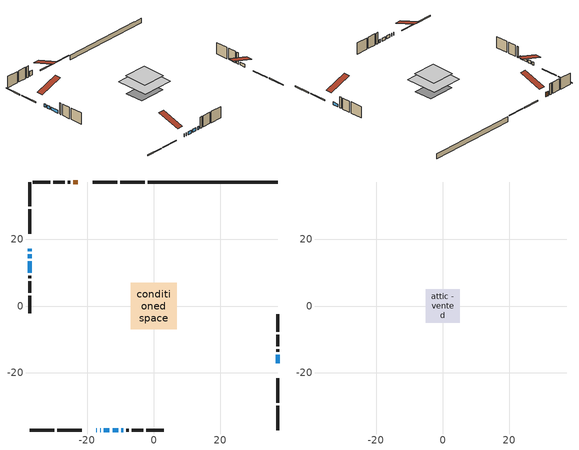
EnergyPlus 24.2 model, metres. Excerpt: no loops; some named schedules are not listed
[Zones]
conditioned space
 floor outside (Floor1 construction): -1.58,-1.58 -1.58,1.58 1.58,1.58 1.58,-1.58 z0.61
 floor adiabatic (AdiabaticFloorConstruction): -6.96,-6.96 -6.96,6.96 6.96,6.96 6.96,-6.96 z3.05
 floor foundation (Slab1 construction): -5.79,-3.96 -5.79,3.96 5.79,3.96 5.79,-3.96 z-1.52
 wall outside (RimJoist1 construction): -2.77,37.18 -10.08,37.18 / -37.18,-37.18 -29.86,-37.18 / -37.18,37.18 -37.18,29.86 / 37.18,-37.18 37.18,-29.86 z0.61:0.91
 wall outside (RimJoist2 construction): -11.01,37.18 -18.32,37.18 / -28.93,-37.18 -21.62,-37.18 / -37.18,28.93 -37.18,21.62 / 37.18,-28.93 37.18,-21.62 z0.61:0.91
 wall outside (AdiabaticWallConstruction 1): -22.77,37.18 -24.12,37.18 z0.61:2.64
 wall outside (AdiabaticWallConstruction): -37.18,17.17 -37.18,16.38 / -17.17,-37.18 -17.02,-37.18 / -16.1,-37.18 -15.94,-37.18 / -37.18,15.45 -37.18,14.34 / 37.18,-17.17 37.18,-14.63 / -15.01,-37.18 -13.29,-37.18 / -37.18,13.41 -37.18,9.95 / -12.37,-37.18 -10.71,-37.18 / -9.79,-37.18 -9.15,-37.18 z0.61:1.83
 wall outside (Wall1 construction): -25.05,37.18 -25.74,37.18 / -8.22,-37.18 -7.53,-37.18 / -37.18,9.02 -37.18,8.33 / 37.18,-13.7 37.18,-13.01 z0.61:5.49
 wall outside (Wall2 construction): -26.67,37.18 -30.12,37.18 / -6.6,-37.18 -3.15,-37.18 / -37.18,7.4 -37.18,3.94 / 37.18,-12.08 37.18,-8.63 z0.61:5.49
 wall outside (Wall3 construction): -31.05,37.18 -36.25,37.18 / -2.22,-37.18 2.98,-37.18 / -37.18,3.02 -37.18,-2.18 / 37.18,-7.7 37.18,-2.5 z0.61:5.49
 wall foundation (FoundationWall1 construction): -1.84,37.18,-1.52 -1.84,37.18,0.61 33.28,37.18,0.61 33.28,37.18,0.51 37.18,37.18,0.51 37.18,37.18,-1.52
 window (WindowConstruction 5): -37.18,17.17 -37.18,16.38 z0.61:1.83
 window (WindowConstruction 7): -17.17,-37.18 -17.02,-37.18 z0.61:1.83
 window (WindowConstruction 8): -16.1,-37.18 -15.94,-37.18 z0.61:1.83
 window (WindowConstruction 6): -37.18,15.45 -37.18,14.34 z0.61:1.83
 window (WindowConstruction): 37.18,-17.17 37.18,-14.63 z0.61:1.83
 window (WindowConstruction 1): -15.01,-37.18 -13.29,-37.18 z0.61:1.83
 window (WindowConstruction 2): -37.18,13.41 -37.18,9.95 z0.61:1.83
 window (WindowConstruction 3): -12.37,-37.18 -10.71,-37.18 z0.61:1.83
 window (WindowConstruction 4): -9.78,-37.18 -9.15,-37.18 z0.61:1.83
 door (Door): -22.77,37.18 -24.12,37.18 z0.61:2.64
 ceiling adiabatic (AdiabaticFloorConstruction): 6.96,-6.96 6.96,6.96 -6.96,6.96 -6.96,-6.96 z3.05
attic - vented
 floor to conditioned space (Floor2 construction Reversed): -5.05,-5.05 -5.05,5.05 5.05,5.05 5.05,-5.05 z5.49
 roof outside (Roof1 construction): -21.84,37.18,5.49 -21.84,27.35,8.76 -19.25,27.35,8.76 -19.25,37.18,5.49; -18.1,-37.18,5.49 -18.1,-27.35,8.76 -20.69,-27.35,8.76 -20.69,-37.18,5.49; -37.18,18.1,5.49 -27.35,18.1,8.76 -27.35,20.69,8.76 -37.18,20.69,5.49; 37.18,-18.1,5.49 27.35,-18.1,8.76 27.35,-20.69,8.76 37.18,-20.69,5.49
[Building]
Building 1: Terrain=Suburbs
[Site:Location]
Toronto City Centre_ON: Latitude {deg}=43.63; Longitude {deg}=-79.39; Time Zone {hr}=-5; Elevation {m}=77; Keep Site Location Information=Yes
[Site:GroundTemperature:Shallow]
5.01852, 3.26908, 3.12898, 3.95918, 7.29196, 10.6092, 13.4851, 15.3069, 15.4617, 13.9799, 11.1774, 7.9619
[Site:WaterMainsTemperature]
Calculation Method=Schedule; Temperature Schedule=mains temperature schedule
[Material] Roughness=Rough; Thermal Absorptance=0.9
Name | Thickness {m} | Conductivity {W/m-K} | Density {kg/m3} | Specific Heat {J/kg-K} | Solar Absorptance | Visible Absorptance
asphalt or fiberglass shingles | 0.00635 | 0.162714 | 1121.4 | 1465.45 | 0.4 | 0.4
ceiling loosefill ins | 0.169333 | 0.0480833 | 16.02 | 1046.75 | 0.7 | 0.7
ceiling stud and cavity | 0.1397 | 0.108532 | 65.682 | 1177.47 | 0.7 | 0.7
concrete 4.0 in. | 0.1016 | 1.803125 | 2242.8 | 837.4 | 0.7 | 0.7
concrete 8.0 in. | 0.2032 | 1.803125 | 2242.8 | 837.4 | 0.7 | 0.7
door material | 0.04445 | 0.053851 | 512.64 | 1214.23 | 0.7 | 0.7
exterior vertical ins | 0.0457286 | 0.029427 | 32.04 | 1214.23 | 0.7 | 0.7
floor covering | 0.0127 | 0.0433444 | 54.468 | 1339.84 | 0.6 | 0.6
floor rigid ins; rim joist rigid ins | 0.051816 | 0.029427 | 32.04 | 1214.23 | 0.7 | 0.7
floor rigid ins 1; wall rigid ins | 0.512978 | 0.029427 | 32.04 | 1214.23 | 0.7 | 0.7
floor stud and cavity | 0.1397 | 0.0884282 | 92.3553 | 1139.71 | 0.7 | 0.7
floor stud and cavity 1 | 0.1397 | 1.75129 | 37.0049 | 1207.88 | 0.7 | 0.7
furniture material conditioned space 1 | 0.1524 | 0.115458 | 640.8 | 1214.23 | 0.6 | 0.6
gypsum board | 0.0127 | 0.160291 | 801 | 837.4 | 0.6 | 0.6
gypsum board 1 | 0.0127 | 0.160291 | 801 | 837.4 | 0.7 | 0.7
osb sheathing 0.5 in. | 0.0127 | 0.115458 | 512.64 | 1214.23 | 0.7 | 0.7
osb sheathing 0.75 in. | 0.01905 | 0.115458 | 512.64 | 1214.23 | 0.7 | 0.7
osb sheathing 2.0 in. | 0.0508 | 0.115458 | 512.64 | 1214.23 | 0.7 | 0.7
rim joist stud and cavity | 0.0508 | 0.0451784 | 125.044 | 1163.47 | 0.6 | 0.6
rim joist stud and cavity 1 | 0.0508 | 0.0402607 | 125.044 | 1163.47 | 0.6 | 0.6
wall stud and cavity | 0.1397 | 0.0826441 | 139.0536 | 1170.24 | 0.7 | 0.7
wall stud and cavity 1 | 0.1397 | 0.0812893 | 139.0536 | 1170.24 | 0.7 | 0.7
wall stud and cavity 2 | 0.1397 | 0.0809575 | 139.0536 | 1170.24 | 0.7 | 0.7
wall stud and cavity 3 | 0.0889 | 0.380278 | 52.3479 | 1209.89 | 0.7 | 0.7
wall stud and cavity 4 | 0.0889 | 0.391764 | 83.0341 | 1211.67 | 0.7 | 0.7
wood siding | 0.0254 | 0.102417 | 544.68 | 1172.36 | 0.4 | 0.4
wood siding 1; wood siding 2; wood siding 3 | 0.0254 | 0.102417 | 544.68 | 1172.36 | 0.7 | 0.7
[WindowMaterial:SimpleGlazingSystem]
Name | U-Factor {W/m2-K} | Solar Heat Gain Coefficient
WindowMaterial | 2.21896 | 0.58
WindowMaterial 1 | 2.31322 | 0.54
WindowMaterial 2 | 2.04351 | 0.66
WindowMaterial 3 | 2.2042 | 0.58
WindowMaterial 4 | 2.37511 | 0.51
WindowMaterial 5 | 6.76988 | 0.73
WindowMaterial 6 | 6.617709 | 0.78
WindowMaterial 7 | 3.15867 | 0.26
WindowMaterial 8 | 3.165485 | 0.27
[Construction]
AdiabaticFloorConstruction: floor stud and cavity 1, floor rigid ins 1, osb sheathing 0.75 in., floor covering
AdiabaticWallConstruction: wood siding 2, wall rigid ins, wall stud and cavity 3, gypsum board
AdiabaticWallConstruction 1: wood siding 3, wall rigid ins, wall stud and cavity 3, gypsum board
Door: door material
Floor1 construction: floor stud and cavity, floor rigid ins, osb sheathing 0.75 in., floor covering
Floor2 construction Reversed: gypsum board, ceiling stud and cavity, ceiling loosefill ins
FoundationWall1 construction: concrete 8.0 in., gypsum board 1
furniture construction conditioned space 1: furniture material conditioned space 1
PartitionWallConstruction: gypsum board, wall stud and cavity 4, gypsum board
RimJoist1 construction: wood siding 1, osb sheathing 2.0 in., rim joist stud and cavity
RimJoist2 construction: wood siding 1, rim joist rigid ins, osb sheathing 2.0 in., rim joist stud and cavity 1
Roof1 construction: asphalt or fiberglass shingles
Slab1 construction: concrete 4.0 in.
Wall1 construction: wood siding, osb sheathing 0.5 in., wall stud and cavity, gypsum board
Wall2 construction: wood siding, osb sheathing 0.5 in., wall stud and cavity 1, gypsum board
Wall3 construction: wood siding, osb sheathing 0.5 in., wall stud and cavity 2, gypsum board
WindowConstruction: WindowMaterial
WindowConstruction 1: WindowMaterial 1
WindowConstruction 2: WindowMaterial 2
WindowConstruction 3: WindowMaterial 3
WindowConstruction 4: WindowMaterial 4
WindowConstruction 5: WindowMaterial 5
WindowConstruction 6: WindowMaterial 6
WindowConstruction 7: WindowMaterial 7
WindowConstruction 8: WindowMaterial 8
[Zone] Multiplier=1; Part of Total Floor Area=Yes
Name | Volume {m3}
attic - vented | 54.15
conditioned space | 712.7
[Space]
Name | Zone | Volume {m3}
attic - vented 1 | attic - vented | 54.15
conditioned space 1 | conditioned space | 712.7
[ZoneInfiltration:EffectiveLeakageArea]
infil attic - vented 1: Zone or Space=attic - vented 1; Schedule=Always On Discrete; Effective Air Leakage Area {cm2}=4287.16; Stack Coefficient=0.000227814; Wind Coefficient=1.01979e-05
[ZoneMixing]
whole house fan mix: Zone or Space=attic - vented; Schedule=Always On Continuous; Design Flow Rate Calculation Method=Flow/Zone; Design Flow Rate {m3/s}=0; Source Zone or Space=conditioned space
[SurfaceProperty:ExposedFoundationPerimeter]
Slab1: Exposed Perimeter Calculation Method=TotalExposedPerimeter; Total Exposed Perimeter {m}=39.014
[InternalMass] Zone or ZoneList=conditioned space; Space or SpaceList=conditioned space 1
Name | Construction | Surface Area {m2}
furniture mass conditioned space 1 | furniture construction conditioned space 1 | 118.164
partition wall mass | PartitionWallConstruction | 295.41
[Lights]
interior lighting: Zone or ZoneList or Space or SpaceList=conditioned space 1; Schedule=interior lighting schedule; Design Level Calculation Method=LightingLevel; Lighting Level {W}=343.2; Return Air Fraction=0; Fraction Radiant=0.6; Fraction Visible=0.2; Fraction Replaceable=1
[People]
occupants: Zone or ZoneList or Space or SpaceList=conditioned space 1; Number of People Schedule=occupants schedule; Number of People Calculation Method=People; Number of People=3; Fraction Radiant=0.314171; Sensible Heat Fraction=0.56303; Activity Level Schedule=occupants activity schedule; Carbon Dioxide Generation Rate {m3/s-W}=0; Enable ASHRAE 55 Comfort Warnings=No; Mean Radiant Temperature Calculation Type=EnclosureAveraged
[ElectricEquipment] Zone or ZoneList or Space or SpaceList=conditioned space 1; Design Level Calculation Method=EquipmentLevel
Name | Schedule | Design Level {W} | Fraction Latent | Fraction Radiant | Fraction Lost
clothes dryer | clothes dryer schedule | 140.772 | 0.015 | 0.081 | 0.85
clothes washer | clothes washer schedule | 32.1985 | 0.03 | 0.162 | 0.7
cooking range | cooking range schedule | 215.147 | 0.08 | 0.432 | 0.2
dishwasher | dishwasher schedule | 66.8632 | 0.3 | 0.18 | 0.4
fridge | fridge schedule | 72.9452 | 0 | 0.6 | 0
mech vent bath fan 0 | mech vent bath fan 0 schedule | 50.2 | 0 | 0 | 1
mech vent house fan | mech vent house fan schedule | 0 | 0 | 0 | 1
mech vent house fan cfis | mech vent house fan cfis schedule | 0 | 0 | 0 | 0
mech vent range fan 0 | mech vent range fan 0 schedule | 57 | 0 | 0 | 1
misc plug loads | misc plug loads schedule | 494.7 | 0.045 | 0.513 | 0.1
whole house fan | Always On Discrete | 0 | 0 | 0 | 1
[OtherEquipment] Zone or ZoneList or Space or SpaceList=conditioned space 1; Design Level Calculation Method=EquipmentLevel
Name | Fuel Type | Schedule | Design Level {W} | Fraction Latent | Fraction Radiant | Fraction Lost
clothes dryer 1 | Electricity | clothes dryer schedule | 0 | 0.015 | 0.081 | 0.85
cooking range 1 | Electricity | cooking range schedule | 0 | 0.08 | 0.432 | 0.2
general water use latent | None | general water use schedule | 62.594 | 1 | 0 | 0
general water use sensible | None | general water use schedule | -61.6891 | 0 | 0.6 | 0
mech vent house fan latent load | None | Always On Discrete | 0 | 1 | 0 | 0
mech vent house fan sensible load | None | Always On Discrete | 0 | 0 | 0 | 0
water heater energy adjustment1 | NaturalGas | Always On Discrete | 0.01 | 0 | 0 | 1
[ZoneInfiltration:DesignFlowRate] Zone or ZoneList or Space or SpaceList=conditioned space 1; Schedule=Always On Discrete; Design Flow Rate Calculation Method=Flow/Zone; Design Flow Rate {m3/s}=0
infil flow; natural vent flow; whole house fan flow
[AvailabilityManager:Scheduled]
central ac and furnace airloop Availability Manager: Schedule=Always On Discrete
[Foundation:Kiva]
Foundation Kiva 1: Initial Indoor Air Temperature {C}=18; Wall Height Above Grade {m}=0.609996; Wall Depth Below Slab {m}=0.2032; Custom Block Material Name 1=exterior vertical ins; Custom Block Depth 1 {m}=2.13; Custom Block X Position 1 {m}=0.2159; Custom Block Z Position 1 {m}=0
[Foundation:Kiva:Settings]
Soil Conductivity {W/m-K}=0.849921; Soil Density {kg/m3}=1842.3; Soil Specific Heat {J/kg-K}=418.7; Ground Solar Absorptivity=0.9; Ground Thermal Absorptivity=0.9; Ground Surface Roughness {m}=0.03; Far-Field Width {m}=40; Deep-Ground Boundary Condition=ZeroFlux; Deep-Ground Depth {m}=40; Minimum Cell Dimension {m}=0.2; Maximum Cell Growth Coefficient=3; Simulation Timestep=Timestep
[Exterior:Lights]
exterior lighting: Schedule=exterior lighting schedule; Design Level {W}=75.6
[EnergyManagementSystem:GlobalVariable]
central_ac_and_furnace_airloop_Fan_RTF
infil_program_Qfan
infil_program_Qinf
natural_vent_program_Qnv
natural_vent_program_Qwhf
[EnergyManagementSystem:Sensor]
Name | Output:Variable or Output:Meter Index Key | Output:Variable or Output:Meter
airflow_gain | infil flow | Infiltration Sensible Heat Gain Energy
airflow_gain_1 | natural vent flow | Infiltration Sensible Heat Gain Energy
airflow_gain_2 | whole house fan flow | Infiltration Sensible Heat Gain Energy
airflow_loss | infil flow | Infiltration Sensible Heat Loss Energy
airflow_loss_1 | natural vent flow | Infiltration Sensible Heat Loss Energy
airflow_loss_2 | whole house fan flow | Infiltration Sensible Heat Loss Energy
clg_load_cond |  | Cooling:EnergyTransfer:Zone:CONDITIONED SPACE
clg_sp_s; clg_sp_s_1 | cooling setpoint | Schedule Value
clothes_dryer_exhaust_0_sch_s | clothes dryer exhaust 0 schedule | Schedule Value
cool_season | cooling season schedule | Schedule Value
htg_load_cond |  | Heating:EnergyTransfer:Zone:CONDITIONED SPACE
htg_sp_s; htg_sp_s_1 | heating setpoint | Schedule Value
ig_ee_conv | clothes dryer | Electric Equipment Convective Heating Energy
ig_ee_conv_2 | cooking range | Electric Equipment Convective Heating Energy
ig_ee_conv_4 | fridge | Electric Equipment Convective Heating Energy
ig_ee_conv_5 | misc plug loads | Electric Equipment Convective Heating Energy
ig_ee_conv_6 | whole house fan | Electric Equipment Convective Heating Energy
ig_ee_rad | clothes dryer | Electric Equipment Radiant Heating Energy
ig_ee_rad_2 | cooking range | Electric Equipment Radiant Heating Energy
ig_ee_rad_4 | fridge | Electric Equipment Radiant Heating Energy
ig_ee_rad_5 | misc plug loads | Electric Equipment Radiant Heating Energy
ig_ee_rad_6 | whole house fan | Electric Equipment Radiant Heating Energy
ig_lgt_conv | interior lighting | Lights Convective Heating Energy
ig_lgt_rad | interior lighting | Lights Radiant Heating Energy
ig_lgt_vis | interior lighting | Lights Visible Radiation Heating Energy
ig_oe_conv | clothes dryer 1 | Other Equipment Convective Heating Energy
ig_oe_conv_1 | cooking range 1 | Other Equipment Convective Heating Energy
ig_oe_conv_2 | general water use latent | Other Equipment Convective Heating Energy
ig_oe_conv_3 | general water use sensible | Other Equipment Convective Heating Energy
ig_oe_conv_4 | water heater energy adjustment1 | Other Equipment Convective Heating Energy
ig_oe_rad | clothes dryer 1 | Other Equipment Radiant Heating Energy
ig_oe_rad_1 | cooking range 1 | Other Equipment Radiant Heating Energy
ig_oe_rad_2 | general water use latent | Other Equipment Radiant Heating Energy
ig_oe_rad_3 | general water use sensible | Other Equipment Radiant Heating Energy
ig_oe_rad_4 | water heater energy adjustment1 | Other Equipment Radiant Heating Energy
ig_ppl_conv | occupants | People Convective Heating Energy
ig_ppl_rad | occupants | People Radiant Heating Energy
im_conv | furniture mass conditioned space 1 | Surface Inside Face Convection Heat Gain Energy
im_conv_1 | partition wall mass | Surface Inside Face Convection Heat Gain Energy
im_ig | furniture mass conditioned space 1 | Surface Inside Face Internal Gains Radiation Heat Gain Energy
im_ig_1 | partition wall mass | Surface Inside Face Internal Gains Radiation Heat Gain Energy
im_lgt | furniture mass conditioned space 1 | Surface Inside Face Lights Radiation Heat Gain Energy
im_lgt_1 | partition wall mass | Surface Inside Face Lights Radiation Heat Gain Energy
im_sol | furniture mass conditioned space 1 | Surface Inside Face Solar Radiation Heat Gain Energy
im_sol_1 | partition wall mass | Surface Inside Face Solar Radiation Heat Gain Energy
im_surf | furniture mass conditioned space 1 | Surface Inside Face Net Surface Thermal Radiation Heat Gain Energy
im_surf_1 | partition wall mass | Surface Inside Face Net Surface Thermal Radiation Heat Gain Energy
mech_vent_bath_fan_0_sch_s | mech vent bath fan 0 schedule | Schedule Value
mech_vent_range_fan_0_sch_s | mech vent range fan 0 schedule | Schedule Value
mv_conv | mech vent bath fan 0 | Electric Equipment Convective Heating Energy
mv_conv_1 | mech vent house fan | Electric Equipment Convective Heating Energy
mv_conv_2 | mech vent house fan cfis | Electric Equipment Convective Heating Energy
mv_conv_3 | mech vent range fan 0 | Electric Equipment Convective Heating Energy
mv_conv_4 | mech vent house fan latent load | Other Equipment Convective Heating Energy
mv_conv_5 | mech vent house fan sensible load | Other Equipment Convective Heating Energy
mv_rad | mech vent bath fan 0 | Electric Equipment Radiant Heating Energy
mv_rad_1 | mech vent house fan | Electric Equipment Radiant Heating Energy
mv_rad_2 | mech vent house fan cfis | Electric Equipment Radiant Heating Energy
mv_rad_3 | mech vent range fan 0 | Electric Equipment Radiant Heating Energy
mv_rad_4 | mech vent house fan latent load | Other Equipment Radiant Heating Energy
mv_rad_5 | mech vent house fan sensible load | Other Equipment Radiant Heating Energy
natural_vent_s | natural vent schedule | Schedule Value
out_pb_s |  | Site Outdoor Air Barometric Pressure
out_wt_s |  | Site Outdoor Air Humidity Ratio
site_vw_s |  | Site Wind Speed
ss_back_out | Window1 | Surface Window Shortwave from Zone Back Out Window Heat Transfer Rate
ss_back_out_1 | Window10 | Surface Window Shortwave from Zone Back Out Window Heat Transfer Rate
ss_back_out_2 | Window11 | Surface Window Shortwave from Zone Back Out Window Heat Transfer Rate
ss_back_out_3 | Window2 | Surface Window Shortwave from Zone Back Out Window Heat Transfer Rate
ss_back_out_4 | Window4 | Surface Window Shortwave from Zone Back Out Window Heat Transfer Rate
ss_back_out_5 | Window5 | Surface Window Shortwave from Zone Back Out Window Heat Transfer Rate
ss_back_out_6 | Window7 | Surface Window Shortwave from Zone Back Out Window Heat Transfer Rate
ss_back_out_7 | Window8 | Surface Window Shortwave from Zone Back Out Window Heat Transfer Rate
ss_back_out_8 | Window9 | Surface Window Shortwave from Zone Back Out Window Heat Transfer Rate
ss_conv | Door1 | Surface Inside Face Convection Heat Gain Energy
ss_conv_1 | Window1 | Surface Inside Face Convection Heat Gain Energy
ss_conv_2 | Window10 | Surface Inside Face Convection Heat Gain Energy
ss_conv_3 | Window11 | Surface Inside Face Convection Heat Gain Energy
ss_conv_4 | Window2 | Surface Inside Face Convection Heat Gain Energy
ss_conv_5 | Window4 | Surface Inside Face Convection Heat Gain Energy
ss_conv_6 | Window5 | Surface Inside Face Convection Heat Gain Energy
ss_conv_7 | Window7 | Surface Inside Face Convection Heat Gain Energy
ss_conv_8 | Window8 | Surface Inside Face Convection Heat Gain Energy
ss_conv_9 | Window9 | Surface Inside Face Convection Heat Gain Energy
ss_ig | Door1 | Surface Inside Face Internal Gains Radiation Heat Gain Energy
ss_ig_1 | Window1 | Surface Inside Face Internal Gains Radiation Heat Gain Energy
ss_ig_2 | Window10 | Surface Inside Face Internal Gains Radiation Heat Gain Energy
ss_ig_3 | Window11 | Surface Inside Face Internal Gains Radiation Heat Gain Energy
ss_ig_4 | Window2 | Surface Inside Face Internal Gains Radiation Heat Gain Energy
ss_ig_5 | Window4 | Surface Inside Face Internal Gains Radiation Heat Gain Energy
ss_ig_6 | Window5 | Surface Inside Face Internal Gains Radiation Heat Gain Energy
ss_ig_7 | Window7 | Surface Inside Face Internal Gains Radiation Heat Gain Energy
ss_ig_8 | Window8 | Surface Inside Face Internal Gains Radiation Heat Gain Energy
ss_ig_9 | Window9 | Surface Inside Face Internal Gains Radiation Heat Gain Energy
ss_lgt | Door1 | Surface Inside Face Lights Radiation Heat Gain Energy
ss_sol | Door1 | Surface Inside Face Solar Radiation Heat Gain Energy
ss_surf | Door1 | Surface Inside Face Net Surface Thermal Radiation Heat Gain Energy
ss_surf_1 | Window1 | Surface Inside Face Net Surface Thermal Radiation Heat Gain Energy
ss_surf_2 | Window10 | Surface Inside Face Net Surface Thermal Radiation Heat Gain Energy
ss_surf_3 | Window11 | Surface Inside Face Net Surface Thermal Radiation Heat Gain Energy
ss_surf_4 | Window2 | Surface Inside Face Net Surface Thermal Radiation Heat Gain Energy
ss_surf_5 | Window4 | Surface Inside Face Net Surface Thermal Radiation Heat Gain Energy
ss_surf_6 | Window5 | Surface Inside Face Net Surface Thermal Radiation Heat Gain Energy
ss_surf_7 | Window7 | Surface Inside Face Net Surface Thermal Radiation Heat Gain Energy
ss_surf_8 | Window8 | Surface Inside Face Net Surface Thermal Radiation Heat Gain Energy
ss_surf_9 | Window9 | Surface Inside Face Net Surface Thermal Radiation Heat Gain Energy
ss_trans_in | Window1 | Surface Window Transmitted Solar Radiation Rate
ss_trans_in_1 | Window10 | Surface Window Transmitted Solar Radiation Rate
ss_trans_in_2 | Window11 | Surface Window Transmitted Solar Radiation Rate
ss_trans_in_3 | Window2 | Surface Window Transmitted Solar Radiation Rate
ss_trans_in_4 | Window4 | Surface Window Transmitted Solar Radiation Rate
ss_trans_in_5 | Window5 | Surface Window Transmitted Solar Radiation Rate
ss_trans_in_6 | Window7 | Surface Window Transmitted Solar Radiation Rate
ss_trans_in_7 | Window8 | Surface Window Transmitted Solar Radiation Rate
ss_trans_in_8 | Window9 | Surface Window Transmitted Solar Radiation Rate
ss_trans_out | Window1 | Surface Inside Face Initial Transmitted Diffuse Transmitted Out Window Solar Radiation Rate
ss_trans_out_1 | Window10 | Surface Inside Face Initial Transmitted Diffuse Transmitted Out Window Solar Radiation Rate
ss_trans_out_2 | Window11 | Surface Inside Face Initial Transmitted Diffuse Transmitted Out Window Solar Radiation Rate
ss_trans_out_3 | Window2 | Surface Inside Face Initial Transmitted Diffuse Transmitted Out Window Solar Radiation Rate
ss_trans_out_4 | Window4 | Surface Inside Face Initial Transmitted Diffuse Transmitted Out Window Solar Radiation Rate
ss_trans_out_5 | Window5 | Surface Inside Face Initial Transmitted Diffuse Transmitted Out Window Solar Radiation Rate
ss_trans_out_6 | Window7 | Surface Inside Face Initial Transmitted Diffuse Transmitted Out Window Solar Radiation Rate
ss_trans_out_7 | Window8 | Surface Inside Face Initial Transmitted Diffuse Transmitted Out Window Solar Radiation Rate
ss_trans_out_8 | Window9 | Surface Inside Face Initial Transmitted Diffuse Transmitted Out Window Solar Radiation Rate
s_conv | Floor1 | Surface Inside Face Convection Heat Gain Energy
s_conv_1 | Floor2 | Surface Inside Face Convection Heat Gain Energy
s_conv_10 | RimJoist2:180 | Surface Inside Face Convection Heat Gain Energy
s_conv_11 | RimJoist2:270 | Surface Inside Face Convection Heat Gain Energy
s_conv_12 | RimJoist2:90 | Surface Inside Face Convection Heat Gain Energy
s_conv_13 | Slab1 | Surface Inside Face Convection Heat Gain Energy
s_conv_14 | Wall1:0 | Surface Inside Face Convection Heat Gain Energy
s_conv_15 | Wall1:180 | Surface Inside Face Convection Heat Gain Energy
s_conv_16 | Wall1:270 | Surface Inside Face Convection Heat Gain Energy
s_conv_17 | Wall1:90 | Surface Inside Face Convection Heat Gain Energy
s_conv_18 | Wall2:0 | Surface Inside Face Convection Heat Gain Energy
s_conv_19 | Wall2:180 | Surface Inside Face Convection Heat Gain Energy
s_conv_2 | FoundationWall1 | Surface Inside Face Convection Heat Gain Energy
s_conv_20 | Wall2:270 | Surface Inside Face Convection Heat Gain Energy
s_conv_21 | Wall2:90 | Surface Inside Face Convection Heat Gain Energy
s_conv_22 | Wall3:0 | Surface Inside Face Convection Heat Gain Energy
s_conv_23 | Wall3:180 | Surface Inside Face Convection Heat Gain Energy
s_conv_24 | Wall3:270 | Surface Inside Face Convection Heat Gain Energy
s_conv_25 | Wall3:90 | Surface Inside Face Convection Heat Gain Energy
s_conv_3 | inferred conditioned ceiling | Surface Inside Face Convection Heat Gain Energy
s_conv_4 | inferred conditioned floor | Surface Inside Face Convection Heat Gain Energy
s_conv_5 | RimJoist1:0 | Surface Inside Face Convection Heat Gain Energy
s_conv_6 | RimJoist1:180 | Surface Inside Face Convection Heat Gain Energy
s_conv_7 | RimJoist1:270 | Surface Inside Face Convection Heat Gain Energy
s_conv_8 | RimJoist1:90 | Surface Inside Face Convection Heat Gain Energy
s_conv_9 | RimJoist2:0 | Surface Inside Face Convection Heat Gain Energy
s_ig | Floor1 | Surface Inside Face Internal Gains Radiation Heat Gain Energy
s_ig_1 | Floor2 | Surface Inside Face Internal Gains Radiation Heat Gain Energy
s_ig_10 | RimJoist2:180 | Surface Inside Face Internal Gains Radiation Heat Gain Energy
s_ig_11 | RimJoist2:270 | Surface Inside Face Internal Gains Radiation Heat Gain Energy
s_ig_12 | RimJoist2:90 | Surface Inside Face Internal Gains Radiation Heat Gain Energy
s_ig_13 | Slab1 | Surface Inside Face Internal Gains Radiation Heat Gain Energy
s_ig_14 | Wall1:0 | Surface Inside Face Internal Gains Radiation Heat Gain Energy
s_ig_15 | Wall1:180 | Surface Inside Face Internal Gains Radiation Heat Gain Energy
s_ig_16 | Wall1:270 | Surface Inside Face Internal Gains Radiation Heat Gain Energy
s_ig_17 | Wall1:90 | Surface Inside Face Internal Gains Radiation Heat Gain Energy
s_ig_18 | Wall2:0 | Surface Inside Face Internal Gains Radiation Heat Gain Energy
s_ig_19 | Wall2:180 | Surface Inside Face Internal Gains Radiation Heat Gain Energy
s_ig_2 | FoundationWall1 | Surface Inside Face Internal Gains Radiation Heat Gain Energy
s_ig_20 | Wall2:270 | Surface Inside Face Internal Gains Radiation Heat Gain Energy
s_ig_21 | Wall2:90 | Surface Inside Face Internal Gains Radiation Heat Gain Energy
s_ig_22 | Wall3:0 | Surface Inside Face Internal Gains Radiation Heat Gain Energy
s_ig_23 | Wall3:180 | Surface Inside Face Internal Gains Radiation Heat Gain Energy
s_ig_24 | Wall3:270 | Surface Inside Face Internal Gains Radiation Heat Gain Energy
s_ig_25 | Wall3:90 | Surface Inside Face Internal Gains Radiation Heat Gain Energy
